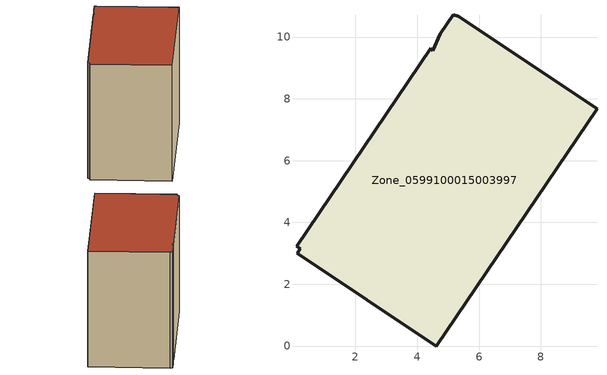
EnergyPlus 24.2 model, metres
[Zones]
Zone_0599100015003997
 floor ground (C_G): 9.82,7.69 4.61,0 0.12,3.01 0.21,3.15 0.09,3.22 4.44,9.64 4.5,9.55 4.75,10.1 5.16,10.72 5.33,10.67 z0.59
 wall outside (C_F): 4.61,0 9.82,7.69 5.33,10.67 5.16,10.72 4.75,10.1 4.5,9.55 4.44,9.64 0.09,3.22 0.21,3.15 0.12,3.01 4.61,0 z0.59:8.86
 roof outside (C_R): 0.09,3.22 0.21,3.15 0.12,3.01 4.61,0 9.82,7.69 5.33,10.67 5.16,10.72 4.75,10.1 4.5,9.55 4.44,9.64 z8.86
[BUILDING]
Pand.0599100015003997: North Axis=0; Terrain=City; Loads Convergence Tolerance Value=0.04; Temperature Convergence Tolerance Value=0.4; Solar Distribution=FullExterior; Maximum Number of Warmup Days=25; Minimum Number of Warmup Days=1
[Site:Location]
Rotterdam.The.Hague.AP_ZH_NLD Design_Conditions: Latitude=51.96; Longitude=4.45; Time Zone=1; Elevation=-4.5
[SITE:GROUNDTEMPERATURE:BUILDINGSURFACE]
18, 18, 18, 18, 18, 18, 18, 18, 18, 18, 18, 18
[MATERIAL] Thermal Absorptance=0.9; Solar Absorptance=0.7; Visible Absorptance=0.7
Name | Roughness | Thickness | Conductivity | Density | Specific Heat
G.TC.1975-1991 | MediumSmooth | 0.15 | 0.288461 | 540 | 1210
F.TC.1975-1991 | Rough | 0.3 | 0.230769 | 1920 | 840
R.TC.1975-1991 | MediumRough | 0.2 | 0.153846 | 1500 | 1000
[CONSTRUCTION]
C_G: G.TC.1975-1991
C_F: F.TC.1975-1991
C_R: R.TC.1975-1991
[ZONE]
Zone_0599100015003997: Type=1; Multiplier=1; Ceiling Height=Autocalculate; Volume=Autocalculate; Floor Area=autocalculate; Part of Total Floor Area=Yes
[ZONEINFILTRATION:DESIGNFLOWRATE]
Infil_Zone_0599100015003997: Zone or ZoneList or Space or SpaceList=Zone_0599100015003997; Schedule=AlwaysOn; Design Flow Rate Calculation Method=Flow/Area; Flow Rate per Floor Area=0.003; Constant Term Coefficient=1; Temperature Term Coefficient=0; Velocity Term Coefficient=0; Velocity Squared Term Coefficient=0
[HVACTEMPLATE:ZONE:IDEALLOADSAIRSYSTEM]
Zone_0599100015003997: Maximum Heating Supply Air Temperature=50; Minimum Cooling Supply Air Temperature=13; Maximum Heating Supply Air Humidity Ratio=0.0156; Minimum Cooling Supply Air Humidity Ratio=0.0077; Heating Limit=NoLimit; Cooling Limit=NoLimit; Dehumidification Control Type=ConstantSensibleHeatRatio; Cooling Sensible Heat Ratio=0.7; Dehumidification Setpoint=60; Humidification Control Type=None; Humidification Setpoint=30; Outdoor Air Method=None; Outdoor Air Flow Rate per Person=0.00944; Outdoor Air Flow Rate per Zone Floor Area=0; Outdoor Air Flow Rate per Zone=0; Demand Controlled Ventilation Type=None; Outdoor Air Economizer Type=NoEconomizer; Heat Recovery Type=None; Sensible Heat Recovery Effectiveness=0.7; Latent Heat Recovery Effectiveness=0.65
[ZONECONTROL:THERMOSTAT]
ThermostatControl_Zone_0599100015003997: Zone or ZoneList=Zone_0599100015003997; Control Type Schedule=DualSetpointControlType; Control 1=Thermostat_Zone_0599100015003997; Temperature Difference Between Cutout And Setpoint=0
[THERMOSTATSETPOINT:DUALSETPOINT]
Thermostat_Zone_0599100015003997: Heating Setpoint Temperature Schedule=HeatingSetpoint_Zone_0599100015003997; Cooling Setpoint Temperature Schedule=CoolingSetpoint_Zone_0599100015003997
[SCHEDULE:COMPACT]
HeatingSetpoint_Zone_0599100015003997: Through: 12/31, For: AllDays, Until: 24:00, 21
CoolingSetpoint_Zone_0599100015003997: Through: 12/31, For: AllDays, Until: 24:00, 24
DualSetpointControlType: Through: 12/31, For: AllDays, Until: 24:00, 4
AlwaysOn: Through: 12/31, For: AllDays, Until: 24:00, 1
